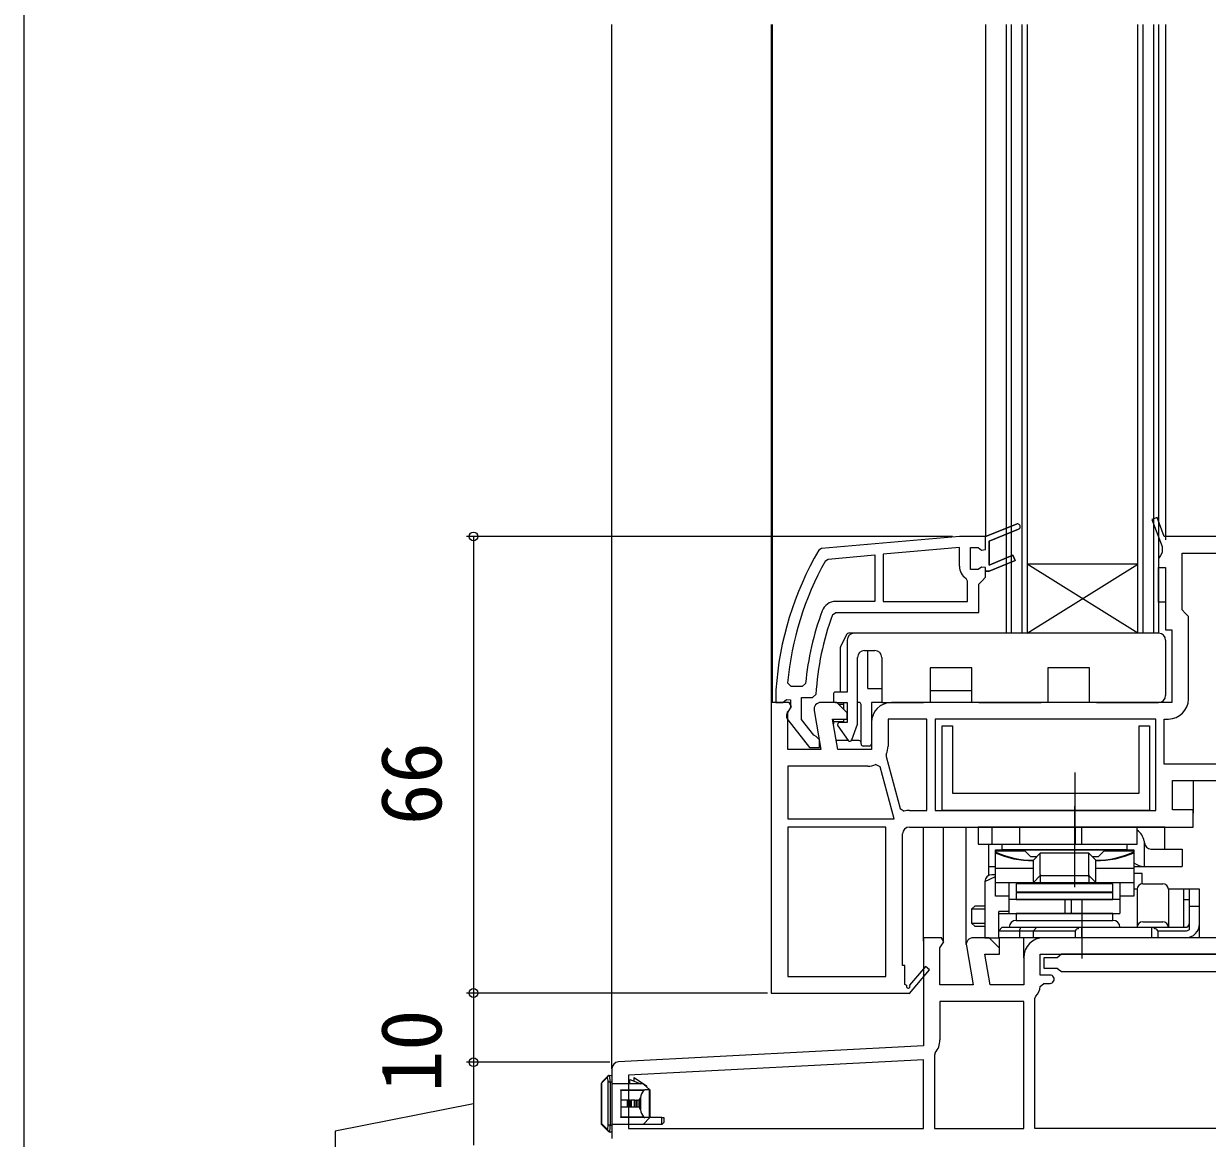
# Model space of a CAD drawing. Units: millimetres, scale not verified. Extents: x -525 to 525, y -783 to 778.
# Drawn here: x -525 to -354, y 68.3 to 229.4 of the extents above; entities that cross this region are included whole.
import ezdxf
from ezdxf.enums import TextEntityAlignment as Align

# ---------------------------------------------------------------- set-up
doc = ezdxf.new("R2010")
doc.units = ezdxf.units.MM
doc.header["$LTSCALE"] = 4
for name, color, linetype in [('0-3_YKK_11', 7, 'Continuous'), ('0-5_YKK_12', 2, 'Continuous'), ('0-6_YKK_13', 4, 'Continuous'), ('0-8_YKK_D', 6, 'Continuous'), ('0-9_YKK_ZWAK', 7, 'Continuous')]:
    doc.layers.add(name, color=color, linetype=linetype)
doc.styles.add('ＭＳ ゴシック', font='')
doc.styles.get('ＭＳ ゴシック').set_extended_font_data('MS Gothic')

msp = doc.modelspace()

# ---------------------------------------------------------------- linework, layer by layer
at = {"layer": '0-3_YKK_11'}
for p, q in [((-409.146, 151.782), (-408.753, 152.036)), ((-408.13, 143.973), (-407.661, 144.3)), ((-397, 115.7), (-394.5, 115.7)), ((-440, 78.351), (-440, 68.3))]:
    msp.add_line(p, q, dxfattribs=at)
for points in [[(-340, 155.3), (-360.189, 155.3), (-361.226, 158.041), (-361.974, 157.759), (-360.5, 153.861), (-360.5, 152.966), (-360.75, 152.533), (-361, 152.1), (-361, 150.8), (-360, 150.8), (-360, 141.8), (-359.1, 141.8), (-359.1, 131.3), (-399.6, 131.3)], [(-381.252, 156.328), (-385.5, 154.638), (-385.5, 151.164), (-382.051, 152.57), (-381.749, 151.83), (-385.5, 150.3), (-386, 150.3), (-386, 150.8), (-386.59, 150.875), (-387.074, 150.5), (-388.2, 150.5), (-388.2, 153.7), (-387.074, 153.7), (-386.59, 153.325), (-386, 153.4), (-386, 155.3), (-381.548, 157.072), (-386, 155.3), (-389.8, 155.3), (-409.726, 153.557), (-410.114, 153.311)], [(-407.661, 144.3), (-387, 144.3), (-387, 148.4), (-386.5, 148.9), (-386, 149.4), (-386, 150.3), (-385.5, 150.3), (-381.749, 151.83), (-382.051, 152.57), (-385.5, 151.164), (-385.5, 154.638), (-381.252, 156.328)], [(-397, 113.3), (-356, 113.3), (-356, 115.8), (-359, 115.8), (-359, 120), (-341.4, 120), (-341.4, 115.8), (-343, 115.8), (-343, 113.3), (-339, 113.3), (-339, 154.3)], [(-408.753, 152.036), (-402, 152.627), (-402, 145.9), (-407.661, 145.9)], [(-389.8, 151), (-389.8, 153.694), (-400.8, 152.732), (-400.8, 145.9)], [(-356.7, 131.8), (-356.7, 143.705), (-357.15, 144.203), (-357.6, 144.7), (-357.6, 152.9), (-341.4, 152.9), (-341.4, 149.166), (-341.65, 148.733), (-341.65, 147.867), (-341.4, 147.434), (-341.4, 141.166), (-341.65, 140.733), (-341.65, 139.867), (-341.4, 139.434), (-341.4, 127.166), (-341.65, 126.733), (-341.65, 125.867), (-341.4, 125.434), (-341.4, 122.4)], [(-400.8, 145.9), (-388.6, 145.9), (-388.6, 148.809), (-388.831, 149.23)], [(-412.012, 134.053), (-412.51, 133.6), (-414.117, 133.6), (-414.615, 134.146)], [(-416.299, 133.148), (-416.3, 133.115), (-416.3, 131.3), (-415.294, 131.3), (-414.797, 131.737), (-414.2, 131.7), (-414.2, 130.6), (-414.4, 130.2)], [(-414.587, 128.783), (-411.475, 124.8), (-410, 124.8), (-410, 125.901), (-410.475, 126.401), (-410.845, 126.592), (-412.6, 128.839), (-412.6, 132), (-411.029, 132), (-410.53, 132.471)], [(-417, 131.3), (-417, 89.3), (-397.134, 89.3), (-397, 89.223), (-394.095, 92.641), (-394.705, 93.159), (-397.016, 90.439)], [(-410.785, 130.126), (-409.793, 124.5), (-414.6, 124.5), (-414.6, 129.856), (-414.058, 130.724), (-414.377, 131.3), (-417, 131.3)], [(-402.5, 128.4), (-402.5, 124.5), (-407.355, 124.5), (-408.131, 128.9), (-406, 128.9), (-406, 129.8), (-407.5, 131.3), (-409.8, 131.3)], [(-394.5, 115.7), (-394.5, 128.9), (-400.1, 128.9), (-400.1, 125)], [(-341.4, 122.4), (-360.2, 122.4), (-360.2, 128.9), (-359.6, 128.9)], [(-400.356, 123.809), (-400.383, 123.474), (-398.372, 115.968), (-397.775, 115.611)], [(-414.6, 114.5), (-399.221, 114.5), (-401.226, 121.984), (-401.899, 122.317)], [(-403, 122.1), (-414.6, 122.1), (-414.6, 114.5)], [(-397.394, 90.374), (-397.7, 90.551), (-397.7, 93.3), (-398, 93.3), (-398, 112.3)], [(-335, 103.327), (-335, 97.3), (-377.6, 97.3)], [(-388.785, 96.126), (-387.793, 90.5), (-392.6, 90.5), (-392.6, 95.856), (-392.058, 96.724), (-392.377, 97.3), (-395, 97.3), (-395, 81.658), (-439.052, 79.35)], [(-380.5, 94.4), (-380.5, 90.5), (-385.355, 90.5), (-386.131, 94.9), (-384, 94.9), (-384, 95.8), (-385.5, 97.3), (-387.8, 97.3)], [(-376.7, 91.9), (-378.1, 91.9), (-378.1, 94.9), (-335, 94.9), (-335, 91.9), (-336.4, 91.9)], [(-378.113, 90.252), (-377.615, 90.7), (-376.7, 90.7)], [(-380.5, 69.7), (-380.5, 88.1), (-392.6, 88.1), (-392.6, 82.533)], [(-335, 69.7), (-378.9, 69.7), (-378.9, 88.5), (-378.762, 88.845)], [(-393.282, 80.665), (-393.4, 80.342), (-393.4, 69.7), (-380.5, 69.7)]]:
    msp.add_lwpolyline(points, dxfattribs=at)
for points in [[(-361.4, 128.9), (-393.3, 128.9), (-393.3, 115.7), (-361.4, 115.7)], [(-400.4, 91.7), (-400.4, 113.3), (-414.6, 113.3), (-414.6, 91.7)], [(-395, 79.656), (-437.6, 77.423), (-437.6, 69.7), (-395, 69.7)]]:
    msp.add_lwpolyline(points, close=True, dxfattribs=at)
for centre, radius, start, end in [((-381.4, 156.7), 0.4, 291.69939, 111.69941), ((-381.4, 156.7), 0.4, 291.69939, 111.69941), ((-370.4, 130.1), 46, 149.69629, 176.20063), ((-370.4, 130.1), 44.4, 150.76927, 174.77219), ((-387.7, 151), 2.1, 180.00001, 237.42104), ((-407.661, 143.8), 2.1, 90, 159.81284), ((-370.4, 130.1), 41.8, 159.8128, 174.57386), ((-370.4, 130.1), 40.2, 159.81283, 176.6194), ((-359.6, 131.8), 2.9, 270.00001, 359.99999), ((-413.8, 129.4), 1, 126.86989, 218.08672), ((-409.8, 130.3), 1, 90.00002, 190.00001), ((-399.6, 128.4), 2.9, 90.00001, 179.99999), ((-403, 125), 2.9, 335.74737, 0.00004), ((-403, 125), 2.9, 270.00001, 292.31385), ((-397, 112.3), 3.4, 90.00002, 103.17387), ((-397, 112.3), 1, 90.00001, 179.99999), ((-387.8, 96.3), 1, 90, 189.99998), ((-377.6, 94.4), 2.9, 90.00001, 179.99999), ((-376.7, 91.3), 0.6, 269.99999, 90.00001), ((-397.177, 90.249), 0.25, 150, 49.64299), ((-380.5, 90.5), 2.4, 316.39716, 354.0622), ((-395.5, 82.533), 2.9, 319.88081, 0.00001), ((-439, 78.351), 1, 93.00003, 180)]:
    msp.add_arc(centre, radius, start, end, dxfattribs=at)
at = {"layer": '0-5_YKK_12'}
for p, q in [((-440, 78.351), (-440, 229.3)), ((-417, 229.3), (-417, 130.8)), ((-416.8, 131.3), (-416.8, 229.3)), ((-386, 229.3), (-386, 155.299)), ((-383, 141.3), (-383, 229.3)), ((-382.3, 229.3), (-382.3, 141.3)), ((-380.7, 141.3), (-380.7, 229.3)), ((-380, 229.3), (-380, 141.3)), ((-364, 141.3), (-364, 229.3)), ((-363.3, 229.3), (-363.3, 141.3)), ((-361.7, 141.3), (-361.7, 229.3)), ((-361, 229.3), (-361, 141.3)), ((-360, 229.3), (-360, 154.8)), ((-364, 141.3), (-380, 151.3)), ((-361, 141.3), (-383, 141.3)), ((-356, 120), (-356, 115.3)), ((-395, 96.8), (-395, 113.3)), ((-392.1, 96.8), (-392.1, 113.3)), ((-388.8, 96.3), (-388.8, 113.3)), ((-384, 95.593), (-384, 97.3)), ((-380.5, 94.4), (-380.5, 97.3))]:
    msp.add_line(p, q, dxfattribs=at)
msp.add_lwpolyline([(-380, 141.3), (-364, 151.3), (-380, 151.3)], dxfattribs=at)
at = {"layer": '0-6_YKK_13'}
for p, q in [((-406.083, 141.134), (-406.968, 139.363)), ((-406, 140.3), (-406, 132.8)), ((-405, 141.3), (-405.814, 141.3)), ((-361, 141.3), (-405, 141.3)), ((-360, 140.3), (-360, 132.3)), ((-407, 139.229), (-407, 132.8)), ((-403.5, 138.8), (-402, 138.8)), ((-403, 133.3), (-403, 138.8)), ((-404.5, 128.272), (-404.5, 137.8)), ((-401, 137.8), (-401, 131.3)), ((-388, 136.3), (-394, 136.3)), ((-388, 131.3), (-388, 136.3)), ((-371, 136.3), (-377, 136.3)), ((-371, 131.3), (-371, 136.3)), ((-408, 132.5), (-408, 131.6)), ((-406, 132.8), (-407.7, 132.8)), ((-403, 133.3), (-401, 133.3)), ((-394, 133.05), (-388, 133.05)), ((-407.7, 131.3), (-406, 131.3)), ((-406.5, 131), (-407.2, 131)), ((-406.5, 131), (-406.5, 131.3)), ((-406.5, 130.3), (-406.5, 131)), ((-406, 131.3), (-406, 128.4)), ((-404.3, 131.3), (-404.5, 131.3)), ((-404, 125.3), (-404, 131)), ((-401, 131.3), (-402.5, 131.3)), ((-402.5, 131.3), (-402.5, 125.3)), ((-401, 131.3), (-395, 131.3)), ((-387, 131.3), (-388, 131.3)), ((-387, 131.3), (-378, 131.3)), ((-370, 131.3), (-371, 131.3)), ((-370, 131.3), (-361, 131.3)), ((-408, 128.5), (-408, 128.869)), ((-408, 128.5), (-408, 128.154)), ((-406.5, 128.5), (-408, 128.5)), ((-406, 128.4), (-407.1, 128.4)), ((-406.5, 128.5), (-406.5, 128.9)), ((-407.346, 127.928), (-405.873, 125.825)), ((-405.346, 125.895), (-404.518, 128.169)), ((-405.853, 125.8), (-407.585, 125.8)), ((-404.3, 125.8), (-405.402, 125.8)), ((-402.8, 125), (-403.7, 125)), ((-373.1, 121.2), (-373.1, 112.7)), ((-373.1, 104.6), (-373.1, 116.3)), ((-387.1, 113.3), (-387.1, 110.8)), ((-360.1, 113.3), (-387.1, 113.3)), ((-385.1, 113.3), (-385.1, 110.8)), ((-381.1, 113.3), (-381.1, 110.8)), ((-373.058, 113.3), (-373.058, 110.8)), ((-372.142, 113.3), (-372.142, 110.8)), ((-364.1, 110.8), (-364.1, 113.3)), ((-363.613, 113.3), (-364.1, 113.209)), ((-360.1, 110.1), (-360.1, 113.3)), ((-363.08, 111.261), (-363.08, 107.6)), ((-387.1, 110.8), (-364.1, 110.8)), ((-385.585, 110.8), (-385.585, 106.274)), ((-384.6, 110), (-364.6, 110)), ((-384.6, 103.3), (-384.6, 110)), ((-380.271, 109.8), (-384.6, 109.8)), ((-383.6, 110), (-383.6, 110.8)), ((-365.6, 110), (-383.6, 110)), ((-379.471, 109), (-380.271, 109.8)), ((-378.1, 109.5), (-379.1, 108.5)), ((-378.1, 106.421), (-378.1, 109.5)), ((-371.1, 106.421), (-371.1, 109.5)), ((-368.928, 109.8), (-369.728, 109)), ((-364.6, 109.8), (-368.928, 109.8)), ((-365.6, 110.143), (-365.562, 110)), ((-362.145, 110.1), (-357.6, 110.1)), ((-357.6, 110.1), (-357.6, 107.6)), ((-378.6, 109), (-379.471, 109)), ((-379.1, 105.421), (-379.1, 108.5)), ((-369.728, 109), (-370.6, 109)), ((-370.1, 105.421), (-370.1, 108.5)), ((-386.1, 105.4), (-384.6, 106.15)), ((-385.585, 107.6), (-384.6, 107.6)), ((-384.6, 106.4), (-385.1, 106.4)), ((-384.6, 107.353), (-379.1, 107.353)), ((-379.1, 105.3), (-378.106, 106.294)), ((-378.1, 106.3), (-378.097, 106.303)), ((-378.097, 106.388), (-378.097, 106.303)), ((-371.102, 106.388), (-371.102, 106.303)), ((-371.102, 106.303), (-371.1, 106.3)), ((-371.1, 106.3), (-371.094, 106.294)), ((-371.094, 106.294), (-370.1, 105.3)), ((-370.1, 107.353), (-364.6, 107.353)), ((-364.6, 107.6), (-357.6, 107.6)), ((-363.387, 106.6), (-364.6, 106.6)), ((-363.387, 105.095), (-363.387, 106.6)), ((-386.1, 105.4), (-386.1, 97.3)), ((-384.6, 105.3), (-370.1, 105.3)), ((-382.6, 100.8), (-382.6, 105.3)), ((-367.6, 105.1), (-381.6, 105.1)), ((-381.6, 105.1), (-381.6, 103.9)), ((-378.1, 106.032), (-378.1, 105.3)), ((-371.1, 106.032), (-371.1, 105.3)), ((-370.1, 105.3), (-364.6, 105.3)), ((-367.6, 103.9), (-367.6, 105.1)), ((-366.6, 105.3), (-366.6, 100.8)), ((-363.3, 105.1), (-360.4, 105.1)), ((-382.6, 103.3), (-384.6, 103.3)), ((-366.6, 102.8), (-382.6, 102.8)), ((-367.6, 103.9), (-381.6, 103.9)), ((-374.564, 102.8), (-374.564, 100.8)), ((-373.661, 102.8), (-373.661, 100.8)), ((-372.1, 102.8), (-372.1, 94.3)), ((-366.064, 103.3), (-366.6, 103.3)), ((-364.1, 104.3), (-364.6, 104.3)), ((-364.1, 104.3), (-364.1, 98.8)), ((-355.1, 104.3), (-359.6, 104.3)), ((-359.6, 104.3), (-359.6, 98.8)), ((-357.4, 104.3), (-357.4, 98.8)), ((-356.6, 104.3), (-356.6, 98.434)), ((-355.1, 99.3), (-355.1, 104.3)), ((-386.1, 101.4), (-388.033, 101.4)), ((-387.533, 101.9), (-386.1, 101.9)), ((-386.1, 101.429), (-386.129, 101.4)), ((-386.129, 101.4), (-386.129, 99.4)), ((-382.6, 101.1), (-384.1, 101.1)), ((-384.1, 97.3), (-384.1, 101.1)), ((-355.1, 101.8), (-356.6, 101.8)), ((-388.033, 99.4), (-387.533, 98.9)), ((-388.033, 99.4), (-386.1, 99.4)), ((-386.129, 99.4), (-386.1, 99.371)), ((-384.1, 100.8), (-382.6, 100.8)), ((-384.1, 97.3), (-384.1, 100.8)), ((-384.1, 100.8), (-382.6, 100.8)), ((-382.6, 100.8), (-366.6, 100.8)), ((-381.6, 99.8), (-367.6, 99.8)), ((-363.3, 99.6), (-360.4, 99.6)), ((-355.1, 97.3), (-355.1, 99.3)), ((-386.1, 98.9), (-387.533, 98.9)), ((-384.1, 98.3), (-383.6, 98.8)), ((-384.1, 98.3), (-373.058, 98.3)), ((-383.6, 98.8), (-357.1, 98.8)), ((-381.1, 98.3), (-380.893, 98.8)), ((-381.1, 98.3), (-381.1, 97.3)), ((-379.1, 98.3), (-378.6, 98.8)), ((-379.1, 97.3), (-379.1, 98.3)), ((-373.058, 98.3), (-373.058, 97.3)), ((-372.6, 98.6), (-372.6, 98.8)), ((-372.142, 98.8), (-372.142, 97.3)), ((-362.058, 98.8), (-362.058, 97.3)), ((-361.6, 98.6), (-361.6, 98.8)), ((-361.142, 98.3), (-357.1, 98.3)), ((-361.142, 98.3), (-361.142, 97.3)), ((-386.1, 97.3), (-384.1, 97.3)), ((-357.1, 97.3), (-384.1, 97.3)), ((-355.1, 97.3), (-357.1, 97.3)), ((-440.673, 77.096), (-441.494, 76.276)), ((-440.376, 77.4), (-440.379, 77.395)), ((-441.5, 70.376), (-441.5, 76.276)), ((-441.494, 76.276), (-441.5, 76.276)), ((-441.494, 76.276), (-441.494, 70.424)), ((-440.254, 76.4), (-440.548, 76.4)), ((-440, 76.4), (-440, 70.2)), ((-435.5, 76.2), (-440, 76.2)), ((-438.7, 75.3), (-435.263, 75.3)), ((-438.7, 75.196), (-438.7, 75.3)), ((-434.5, 75.3), (-435.5, 76.2)), ((-434.564, 75.3), (-435.263, 75.3)), ((-434.564, 71.3), (-434.564, 75.3)), ((-434.564, 75.3), (-434.5, 75.3)), ((-434.5, 75.3), (-434.5, 71.3)), ((-438.7, 75.196), (-438.7, 73.8)), ((-435.443, 75.196), (-438.7, 75.196)), ((-437.8, 73.8), (-438.7, 73.8)), ((-438.7, 73.8), (-438.7, 72.8)), ((-437.8, 73.8), (-437.8, 72.8)), ((-437.358, 73.8), (-437.8, 73.8)), ((-437.217, 73.8), (-437.217, 72.8)), ((-436.8, 73.8), (-437.217, 73.8)), ((-436.8, 73.8), (-436.8, 72.8)), ((-436.667, 73.8), (-436.8, 73.8)), ((-436.486, 73.8), (-436.486, 72.8)), ((-436.45, 73.8), (-436.258, 73.8)), ((-436.258, 73.8), (-436.258, 72.8)), ((-436.028, 73.8), (-436.258, 73.8)), ((-436.028, 73.8), (-436.028, 72.8)), ((-435.888, 74.196), (-435.888, 72.404)), ((-438.7, 72.8), (-438.7, 71.404)), ((-437.217, 72.8), (-437.358, 72.8)), ((-436.8, 72.8), (-437.217, 72.8)), ((-436.667, 72.8), (-436.8, 72.8)), ((-436.486, 72.8), (-436.667, 72.8)), ((-436.45, 72.8), (-436.486, 72.8)), ((-436.258, 72.8), (-436.45, 72.8)), ((-436.028, 72.8), (-436.258, 72.8)), ((-441.494, 70.424), (-440.631, 69.561)), ((-435.5, 70.3), (-440, 70.3)), ((-438.7, 71.404), (-435.443, 71.404)), ((-435.5, 70.3), (-434.5, 71.3)), ((-432.8, 70.3), (-435.5, 70.3)), ((-434.564, 71.3), (-435.263, 71.3)), ((-434.5, 71.3), (-434.564, 71.3)), ((-432.8, 71.3), (-432.5, 71.3)), ((-440.488, 69.288), (-440.549, 69.349)), ((-440.337, 69.287), (-440.276, 69.2))]:
    msp.add_line(p, q, dxfattribs=at)
for points in [[(-361, 150.8), (-360, 150.8), (-360, 145.8), (-361, 145.8)], [(-362.3, 115.7), (-392.3, 115.7), (-392.3, 127.9), (-390.8, 127.9), (-390.8, 118.2), (-363.8, 118.2), (-363.8, 127.9), (-362.3, 127.9)], [(-381.6, 102.8), (-367.6, 102.8), (-367.6, 103.8), (-381.6, 103.8)], [(-381.6, 99.8), (-367.6, 99.8), (-367.6, 100.8), (-381.6, 100.8)], [(-375.058, 92.4), (-338.041, 92.4), (-337.746, 92.65), (-337.45, 92.9), (-335.5, 92.9), (-335.5, 94.4), (-337.45, 94.4), (-337.746, 94.65), (-338.041, 94.9), (-375.058, 94.9), (-375.354, 94.65), (-375.65, 94.4), (-377.6, 94.4), (-377.6, 92.9), (-375.65, 92.9), (-375.354, 92.65)]]:
    msp.add_lwpolyline(points, close=True, dxfattribs=at)
for points in [[(-394, 136.3), (-394, 131.3), (-395, 131.3)], [(-377, 136.3), (-377, 131.3), (-378, 131.3)], [(-379.1, 108.379), (-380.517, 108.452), (-381.917, 108.67), (-383.283, 109.029), (-384.6, 109.527)], [(-383.6, 110.8), (-365.6, 110.8), (-365.6, 110)], [(-370.1, 108.5), (-371.1, 109.5), (-378.1, 109.5)], [(-364.6, 109.527), (-365.916, 109.029), (-367.283, 108.67), (-368.683, 108.452), (-370.1, 108.379)], [(-364.6, 110), (-364.6, 103.3), (-366.064, 103.3)], [(-378.106, 106.294), (-378.1, 106.3), (-371.1, 106.3)], [(-357.4, 102.8), (-357.1, 102.8), (-356.6, 102.8)], [(-387.533, 101.9), (-388.033, 101.4), (-388.033, 99.4)], [(-441.412, 76.488), (-440.591, 77.308), (-440.588, 77.312)], [(-440.376, 77.4), (-440, 77.4), (-440, 76.4), (-440.254, 76.4)], [(-436.8, 76.575), (-436.8, 77.1), (-435, 75.9)], [(-440.254, 76.4), (-440.254, 70.2), (-440.548, 70.2), (-440.548, 76.4)], [(-437.4, 76.2), (-437.4, 76.8), (-435.8, 76.2)], [(-435.285, 76.007), (-435, 75.9), (-435, 75.75)], [(-437.358, 72.8), (-437.358, 73.8), (-437.217, 73.8)], [(-436.667, 72.8), (-436.667, 73.8), (-436.486, 73.8)], [(-436.45, 72.8), (-436.45, 73.8), (-436.486, 73.8)], [(-436.028, 73.8), (-435.948, 73.994), (-435.888, 74.196)], [(-437.358, 72.8), (-437.8, 72.8), (-438.7, 72.8)], [(-435.888, 72.404), (-435.947, 72.602), (-436.028, 72.8)], [(-440.549, 69.349), (-441.5, 70.3), (-441.5, 70.376)], [(-440.254, 70.2), (-440, 70.2), (-440, 69.2), (-440.276, 69.2)], [(-435.263, 71.3), (-438.7, 71.3), (-438.7, 71.404)], [(-432.8, 70.3), (-432.8, 71.3), (-434.5, 71.3)], [(-432.5, 71.3), (-432.5, 70.6), (-432.8, 70.3)]]:
    msp.add_lwpolyline(points, dxfattribs=at)
for centre, radius, start, end in [((-405.814, 141), 0.3, 90, 153.43495), ((-405, 140.3), 1, 90, 180), ((-361, 140.3), 1, 0, 90), ((-406.7, 139.229), 0.3, 153.43495, 180), ((-403.5, 137.8), 1, 90, 180), ((-402, 137.8), 1, 0, 90), ((-407.7, 132.5), 0.3, 90, 180), ((-361, 132.3), 1, 270, 0), ((-407.7, 131.6), 0.3, 180, 270), ((-404.3, 131), 0.3, 0, 90), ((-407.1, 128.1), 0.3, 90, 215), ((-404.8, 128.272), 0.3, 340, 0), ((-405.628, 125.997), 0.3, 215, 340), ((-404.3, 125.5), 0.3, 0, 90), ((-403.7, 125.3), 0.3, 180, 270), ((-402.8, 125.3), 0.3, 270, 0), ((-379.1, 121.5), 13, 244.971, 270), ((-370.1, 121.5), 13, 270, 295.029), ((-385.1, 105.4), 1, 90, 180), ((-363.3, 104.3), 0.8, 90, 180), ((-360.4, 104.3), 0.8, 0, 90), ((-381.6, 98.8), 1, 90, 180), ((-367.6, 98.8), 1, 0, 90), ((-363.3, 98.8), 0.8, 90, 180), ((-360.4, 98.8), 0.8, 0, 90), ((-357.1, 99.3), 0.5, 270, 0), ((-357.1, 99.3), 2, 270, 0), ((-372.6, 98.1), 0.5, 90, 156.42182), ((-361.6, 98.1), 0.5, 23.57818, 90), ((-357.1, 99.3), 1, 270, 300), ((-440.37, 77.091), 0.304, 91.7644, 179.04855), ((-440.39, 77.109), 0.284, 135.21566, 182.49633), ((-440.383, 77.099), 0.295, 89.30544, 134.94469), ((-440.376, 77.1), 0.3, 90, 135), ((-441.2, 76.276), 0.3, 135, 180), ((-441.211, 76.288), 0.284, 135.21566, 182.49633), ((-440.319, 69.601), 0.314, 187.32627, 266.78077), ((-440.347, 69.549), 0.284, 177.50367, 224.78434), ((-440.383, 69.523), 0.24, 226.38814, 281.18869), ((-440.276, 69.5), 0.3, 225, 270)]:
    msp.add_arc(centre, radius, start, end, dxfattribs=at)
for centre, major_axis, ratio, start_param, end_param in [((-365.556, 110.8), (-2.519, 0), 0.992546, 3.3270551, 4.0960742), ((-365.311, 110.8), (0, 2.5), 0.907845, 4.7982086, 4.8978514), ((-362.145, 111.1), (0, 1), 0.907845, 1.6566159, 3.1415927), ((-363.049, 110.1), (-2.519, 0), 0.992361, 0.9076587, 1.5584194), ((-377.271, 104.3), (0.828, -1.998), 0.093899, 3.1804673, 3.5485674), ((-380.1, 104.3), (1.932, 1.932), 0.267949, 6.0213859, 6.0991353), ((-376.1, 108.3), (1.97, 1.97), 0.176327, 2.9670621, 3.018497), ((-373.1, 108.3), (1.97, -1.97), 0.176327, 0.1230956, 0.1745305), ((-369.1, 104.3), (1.932, -1.932), 0.267949, 3.3256427, 3.403392), ((-371.928, 104.3), (-0.828, -1.998), 0.093899, 2.7346179, 3.102718), ((-377.1, 107.3), (1.97, 1.97), 0.176327, 2.9670622, 3.0184971), ((-372.1, 107.3), (1.97, -1.97), 0.176327, 0.1230955, 0.1745304), ((-440.688, 76.4), (0, 0.7), 0.2, 4.712389, 6.1791526), ((-440.394, 76.4), (0, 1), 0.14, 4.712389, 6.1791526), ((-435.263, 75), (0, 0.3), 0.789474, 6.2831853, 7.141325), ((-433.71, 73.3), (0, 2.9), 0.789474, 0.8581397, 1.2566748), ((-433.71, 73.3), (0, 2.9), 0.789474, 1.8849178, 2.283453), ((-441.2, 70.424), (0.286, 0.119), 0.756388, 2.640578, 2.8379736), ((-440.688, 70.2), (0, 0.7), 0.2, 3.5625567, 4.712389), ((-440.394, 70.2), (0, 1), 0.14, 3.5625567, 4.712389), ((-435.263, 71.6), (0, 0.3), 0.789474, 2.283453, 3.1415927)]:
    msp.add_ellipse(centre, major_axis=major_axis, ratio=ratio, start_param=start_param, end_param=end_param, dxfattribs=at)
at = {"layer": '0-8_YKK_D'}
for p, q in [((-390.778, 155.3), (-461, 155.3)), ((-460, 155.3), (-460, 89.3)), ((-417.5, 89.3), (-461, 89.3)), ((-417.5, 89.3), (-461, 89.3)), ((-460, 89.3), (-460, 79.3)), ((-440.315, 79.3), (-461, 79.3)), ((-440.315, 79.3), (-461, 79.3)), ((-460, 79.3), (-460, 67.3))]:
    msp.add_line(p, q, dxfattribs=at)
msp.add_lwpolyline([(-460, 73.3), (-480, 69.313), (-480, 50.586)], dxfattribs=at)
for centre in [(-460, 155.3), (-460, 89.3), (-460, 89.3), (-460, 79.3), (-460, 79.3)]:
    msp.add_circle(centre, 0.637, dxfattribs=at)
at = {"layer": '0-9_YKK_ZWAK'}
msp.add_line((-525, 747.3), (-525, -782.7), dxfattribs=at)

# ---------------------------------------------------------------- texts
at = {"layer": '0-8_YKK_D', "style": 'ＭＳ ゴシック'}
for s, p in [('66', (-462, 113.573)), ('10', (-462, 74.959))]:
    msp.add_text(s, height=8.798, rotation=90, dxfattribs=at).set_placement(p, align=Align.BOTTOM_LEFT)

doc.saveas('drawing.dxf')
